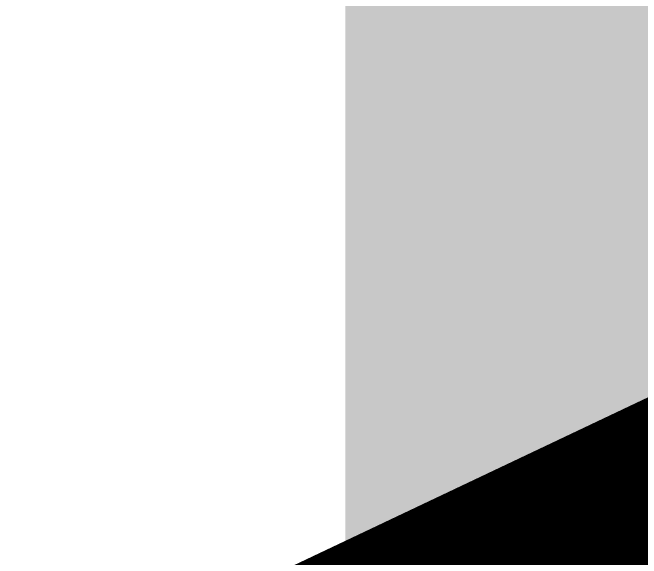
# Model space of a CAD drawing. Extents: x 88833 to 97610, y 5963373 to 5974710.
# Drawn here: x 95509.81 to 95517.34, y 5964363.85 to 5964370.38 of the extents above; entities that cross this region are included whole.
import ezdxf

# ---------------------------------------------------------------- set-up
doc = ezdxf.new("R2010")
doc.units = 0
doc.header["$LTSCALE"] = 5
doc.layers.add('P-APEX RECON PAY ITEMS', color=240, linetype='Continuous')
doc.styles.add('80', font='ARIALN.TTF', dxfattribs={"height": 10})

# ---------------------------------------------------------------- blocks, each defined once
blk = doc.blocks.new('*U896')
at = {"color": 240, "flags": 128}
blk.add_lwpolyline([(-35.6754, -51.9224, 0, 10, 0), (0, 0, 5, 5, 0)], format="xyseb", dxfattribs=at)
at = {"color": 4, "style": '80'}
blk.add_attdef('OTHER_001', (-14.6965, -5.0034), '', height=10, dxfattribs=at)
blk = doc.blocks.new('*U1116')
at = {"true_color": 0xffffa8}
h = blk.add_hatch(color=51, dxfattribs=at)
edge = h.paths.add_edge_path()
edge.add_line((-16.5, -11.5), (16.5, -11.5))
edge.add_arc((16.5, -5.5), 6, 270, 360)
edge.add_line((22.5, -5.5), (22.5, 4))
edge.add_arc((16.5, 4), 6, 0, 90)
edge.add_line((16.5, 10), (-16.5, 10))
edge.add_arc((-16.5, 4), 6, 90, 180)
edge.add_line((-22.5, 4), (-22.5, -5.5))
edge.add_arc((-16.5, -5.5), 6, 180, 270)
at = {"color": 240, "flags": 128}
blk.add_lwpolyline([(-16.5, -11.5, 3, 3, 0), (16.5, -11.5, 3, 3, 0.414214), (22.5, -5.5, 3, 3, 0), (22.5, 4, 3, 0, 0.414214), (16.5, 10, 0, 0, 0), (-16.5, 10, 0, 0, 0.414214), (-22.5, 4, 0, 0, 0), (-22.5, -5.5, 0, 3, 0.414214)], format="xyseb", close=True, dxfattribs=at)
blk.add_lwpolyline([(-41.1416, -14.0148, 0, 10, 0), (0, 0, 5, 5, 0)], format="xyseb", dxfattribs=at)
at = {"color": 4, "style": '80'}
blk.add_attdef('OTHER_001', (-14.6965, -5.0034), '', height=10, dxfattribs=at)

msp = doc.modelspace()

# ---------------------------------------------------------------- block references
at = {"layer": 'P-APEX RECON PAY ITEMS'}
for name, p in [('*U896', (95532.4827, 5964409.0039)), ('*U1116', (95536.297, 5964369.2305))]:
    msp.add_blockref(name, p, dxfattribs=at)

doc.saveas('drawing.dxf')
